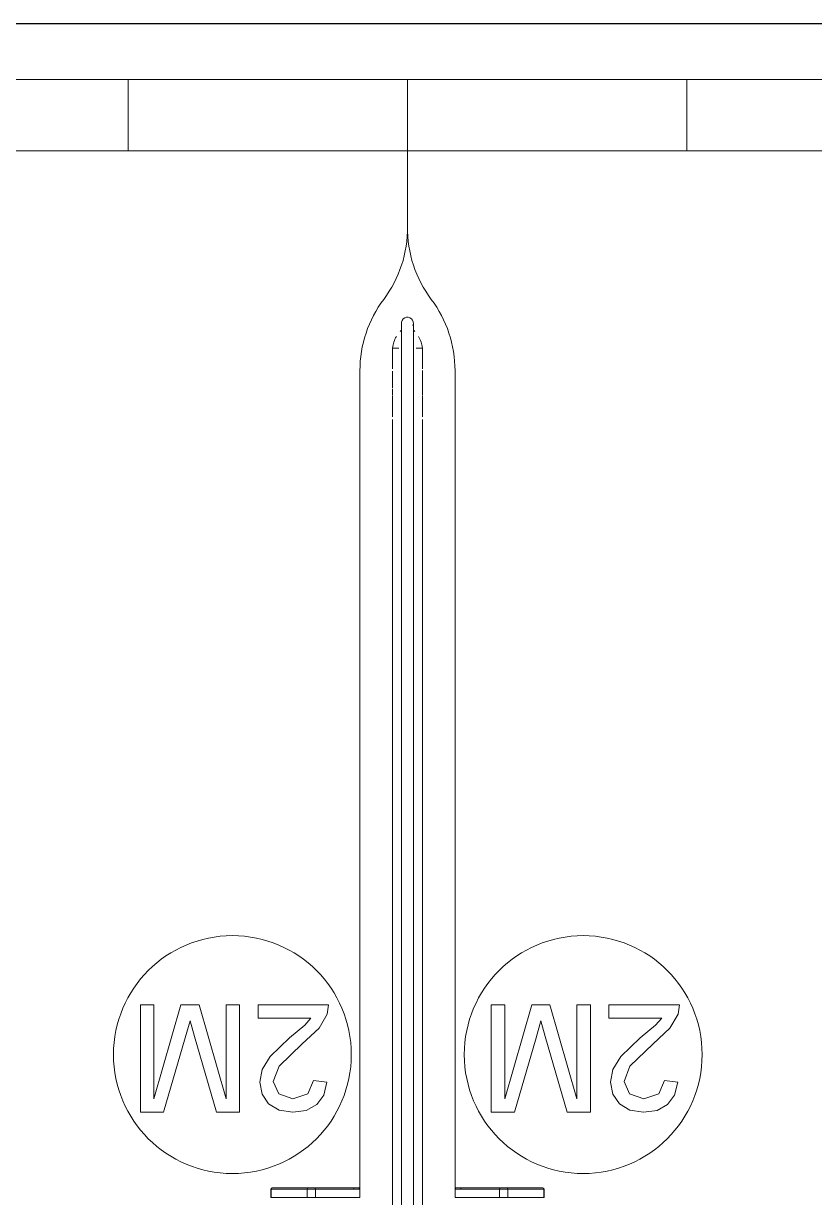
# Model space of a CAD drawing. Header units: millimetres. Extents: x 155927 to 326028, y -36033 to 97293.
# Drawn here: x 218004 to 218669, y 19969 to 20957 of the extents above; entities that cross this region are included whole.
import ezdxf

# ---------------------------------------------------------------- set-up
doc = ezdxf.new("R2010")
doc.units = ezdxf.units.MM
doc.header["$MEASUREMENT"] = 0
doc.layers.add('I-FURN', color=8, linetype='CONTINUOUS', lineweight=9)
doc.layers.add('I-WALL', color=7, linetype='CONTINUOUS', lineweight=9)

msp = doc.modelspace()

# ---------------------------------------------------------------- linework, layer by layer
at = {"layer": 'I-FURN'}
for p, q in [((218326.52, 20909.61), (217526.52, 20909.61)), ((217526.52, 20909.61), (218326.52, 20909.61)), ((219086.52, 20909.61), (217566.52, 20909.61)), ((217961.16, 20909.61), (218091.52, 20909.61)), ((218091.52, 20909.61), (218561.52, 20909.61)), ((218091.52, 20909.61), (218091.52, 20849.61)), ((218091.52, 20909.61), (218091.52, 20849.61)), ((218326.52, 20909.61), (218326.52, 20785.72)), ((219126.52, 20909.61), (218326.52, 20909.61)), ((218326.52, 20909.61), (219126.52, 20909.61)), ((218326.52, 20785.72), (218326.52, 20909.61)), ((218326.52, 20785.72), (218326.52, 20909.61)), ((218326.52, 20909.61), (218326.52, 20785.72)), ((218561.52, 20909.61), (218691.52, 20909.61)), ((218561.52, 20909.61), (218561.52, 20849.61)), ((218561.52, 20909.61), (218561.52, 20849.61)), ((217566.52, 20849.61), (219086.52, 20849.61)), ((218091.52, 20849.61), (217961.16, 20849.61)), ((218561.52, 20849.61), (218091.52, 20849.61)), ((218691.52, 20849.61), (218561.52, 20849.61)), ((218321.52, 20704.61), (218321.52, 20704.55)), ((218321.52, 20704.55), (218321.52, 20704.36)), ((218321.52, 20704.36), (218321.52, 20704.03)), ((218321.52, 20704.03), (218321.52, 20703.58)), ((218321.52, 20703.58), (218321.52, 20703)), ((218321.52, 20703), (218321.52, 20702.3)), ((218321.52, 20702.3), (218321.52, 20701.46)), ((218331.52, 20704.51), (218331.52, 20704.61)), ((218331.52, 20704.61), (218331.52, 20704.61)), ((218331.52, 20704.28), (218331.52, 20704.51)), ((218331.52, 20703.92), (218331.52, 20704.28)), ((218331.52, 20703.44), (218331.52, 20703.92)), ((218331.52, 20702.82), (218331.52, 20703.44)), ((218331.52, 20702.08), (218331.52, 20702.82)), ((218331.52, 20701.22), (218331.52, 20702.08)), ((218321.52, 20701.46), (218321.52, 20700.51)), ((218321.52, 20700.51), (218321.52, 20699.43)), ((218321.52, 20699.43), (218321.52, 20698.23)), ((218321.52, 20698.23), (218321.52, 20696.91)), ((218321.52, 20696.91), (218321.52, 20695.47)), ((218321.52, 20695.47), (218321.52, 20693.92)), ((218321.52, 20693.92), (218321.52, 20692.26)), ((218321.52, 20692.26), (218321.52, 20690.48)), ((218331.52, 20700.23), (218331.52, 20701.22)), ((218331.52, 20699.12), (218331.52, 20700.23)), ((218331.52, 20697.88), (218331.52, 20699.12)), ((218331.52, 20696.53), (218331.52, 20697.88)), ((218331.52, 20695.06), (218331.52, 20696.53)), ((218331.52, 20693.48), (218331.52, 20695.06)), ((218331.52, 20691.79), (218331.52, 20693.48)), ((218319.2, 20683.7), (218314.02, 20683.7)), ((218314.02, 20666.13), (218314.02, 20683.7)), ((218321.52, 20690.48), (218321.52, 20688.6)), ((218321.52, 20688.6), (218321.52, 20686.62)), ((218321.52, 20686.62), (218321.52, 20684.53)), ((218321.52, 20684.53), (218321.52, 20682.35)), ((218321.52, 20682.35), (218321.52, 20680.07)), ((218331.52, 20689.98), (218331.52, 20691.79)), ((218331.52, 20688.08), (218331.52, 20689.98)), ((218331.52, 20686.06), (218331.52, 20688.08)), ((218331.52, 20683.95), (218331.52, 20686.06)), ((218331.52, 20681.75), (218331.52, 20683.95)), ((218339.02, 20683.7), (218333.78, 20683.7)), ((218339.02, 20683.7), (218339.02, 20666.13)), ((218313.99, 20678.07), (218313.99, 20679.14)), ((218321.52, 20680.07), (218321.52, 20677.71)), ((218321.52, 20677.71), (218321.52, 20675.26)), ((218321.52, 20675.26), (218321.52, 20672.72)), ((218321.52, 20672.72), (218321.52, 20670.11)), ((218331.52, 20679.44), (218331.52, 20681.75)), ((218331.52, 20677.05), (218331.52, 20679.44)), ((218331.52, 20674.58), (218331.52, 20677.05)), ((218331.52, 20672.02), (218331.52, 20674.58)), ((218339.05, 20679.14), (218339.05, 20678.07)), ((218286.52, 19976.44), (218286.52, 20664.61)), ((218286.52, 20664.61), (218286.52, 19976.44)), ((218314.02, 20649.98), (218314.02, 20664.25)), ((218321.52, 20670.11), (218321.52, 20667.42)), ((218321.52, 20667.42), (218321.52, 20664.66)), ((218321.52, 20664.66), (218321.52, 20661.84)), ((218331.52, 20669.39), (218331.52, 20672.02)), ((218331.52, 20666.68), (218331.52, 20669.39)), ((218331.52, 20663.91), (218331.52, 20666.68)), ((218331.52, 20661.07), (218331.52, 20663.91)), ((218339.02, 20664.8), (218339.02, 20648.95)), ((218366.52, 20664.61), (218366.52, 19976.44)), ((218366.52, 19976.44), (218366.52, 20664.61)), ((218321.52, 20661.84), (218321.52, 20658.95)), ((218321.52, 20658.95), (218321.52, 20656.01)), ((218321.52, 20656.01), (218321.52, 20653.02)), ((218321.52, 20653.02), (218321.52, 20649.98)), ((218331.52, 20658.17), (218331.52, 20661.07)), ((218331.52, 20655.21), (218331.52, 20658.17)), ((218331.52, 20652.21), (218331.52, 20655.21)), ((218313.99, 20644.2), (218313.99, 20649.09)), ((218314.02, 20625.74), (218314.02, 20643.46)), ((218321.52, 20649.98), (218321.52, 20646.9)), ((218321.52, 20646.9), (218321.52, 20643.78)), ((218321.52, 20643.78), (218321.52, 20640.63)), ((218331.52, 20649.16), (218331.52, 20652.21)), ((218331.52, 20646.06), (218331.52, 20649.16)), ((218331.52, 20642.94), (218331.52, 20646.06)), ((218331.52, 20639.78), (218331.52, 20642.94)), ((218339.02, 20643.46), (218339.02, 20625.74)), ((218339.05, 20649.09), (218339.05, 20644.2)), ((218321.52, 20640.63), (218321.52, 20637.46)), ((218321.52, 20637.46), (218321.52, 20634.26)), ((218321.52, 20634.26), (218321.52, 20631.04)), ((218331.52, 20636.59), (218331.52, 20639.78)), ((218331.52, 20633.39), (218331.52, 20636.59)), ((218331.52, 20630.17), (218331.52, 20633.39)), ((218313.99, 19785.52), (218313.99, 20623.7)), ((218321.52, 20631.04), (218321.52, 20627.81)), ((218321.52, 20627.81), (218321.52, 20624.58)), ((218321.52, 20624.58), (218321.52, 20623.7)), ((218321.52, 20623.7), (218321.52, 19785.52)), ((218331.52, 20626.94), (218331.52, 20630.17)), ((218331.52, 20623.7), (218331.52, 20626.94)), ((218331.52, 19785.52), (218331.52, 20623.7)), ((218339.05, 20623.7), (218339.05, 19785.52)), ((218113.33, 20131.47), (218102.03, 20131.47)), ((218102.03, 20131.47), (218102.03, 20041.06)), ((218136.04, 20131.47), (218113.33, 20052.36)), ((218113.33, 20052.36), (218113.33, 20131.47)), ((218151.36, 20131.47), (218136.04, 20131.47)), ((218174.07, 20052.36), (218151.36, 20131.47)), ((218185.37, 20131.47), (218174.07, 20131.47)), ((218174.07, 20131.47), (218174.07, 20052.36)), ((218185.37, 20041.06), (218185.37, 20131.47)), ((218260.24, 20131.47), (218200.91, 20131.47)), ((218200.91, 20131.47), (218200.91, 20120.17)), ((218259.03, 20123.68), (218260.24, 20131.47)), ((218408.33, 20131.47), (218397.03, 20131.47)), ((218397.03, 20131.47), (218397.03, 20041.06)), ((218431.04, 20131.47), (218408.33, 20052.36)), ((218408.33, 20052.36), (218408.33, 20131.47)), ((218446.36, 20131.47), (218431.04, 20131.47)), ((218469.07, 20052.36), (218446.36, 20131.47)), ((218480.37, 20131.47), (218469.07, 20131.47)), ((218469.07, 20131.47), (218469.07, 20052.36)), ((218480.37, 20041.06), (218480.37, 20131.47)), ((218555.24, 20131.47), (218495.91, 20131.47)), ((218495.91, 20131.47), (218495.91, 20120.17)), ((218554.03, 20123.68), (218555.24, 20131.47)), ((218200.91, 20120.17), (218245.3, 20120.17)), ((218245.3, 20120.17), (218240.2, 20114.42)), ((218252.17, 20111.68), (218259.03, 20123.68)), ((218495.91, 20120.17), (218540.3, 20120.17)), ((218540.3, 20120.17), (218535.2, 20114.42)), ((218547.17, 20111.68), (218554.03, 20123.68)), ((218139.66, 20103.68), (218143.7, 20118.09)), ((218143.7, 20118.09), (218147.43, 20104.78)), ((218240.2, 20114.42), (218227.2, 20103.55)), ((218238.02, 20098.58), (218252.17, 20111.68)), ((218434.66, 20103.68), (218438.7, 20118.09)), ((218438.7, 20118.09), (218442.43, 20104.78)), ((218535.2, 20114.42), (218522.2, 20103.55)), ((218533.02, 20098.58), (218547.17, 20111.68)), ((218121.47, 20041.06), (218139.66, 20103.68)), ((218147.43, 20104.78), (218165.93, 20041.06)), ((218227.2, 20103.55), (218211.01, 20088.06)), ((218416.47, 20041.06), (218434.66, 20103.68)), ((218442.43, 20104.78), (218460.93, 20041.06)), ((218522.2, 20103.55), (218506.01, 20088.06)), ((218218.5, 20079.75), (218238.02, 20098.58)), ((218513.5, 20079.75), (218533.02, 20098.58)), ((218211.01, 20088.06), (218204.33, 20076.98)), ((218213.63, 20066.95), (218218.5, 20079.75)), ((218506.01, 20088.06), (218499.33, 20076.98)), ((218508.63, 20066.95), (218513.5, 20079.75)), ((218204.33, 20076.98), (218202.33, 20066.27)), ((218499.33, 20076.98), (218497.33, 20066.27)), ((218202.33, 20066.27), (218204.19, 20056.41)), ((218218.23, 20056.59), (218213.63, 20066.95)), ((218247.53, 20067.9), (218242.77, 20056.49)), ((218258.83, 20066.49), (218247.53, 20067.9)), ((218256.09, 20055.55), (218258.83, 20066.49)), ((218497.33, 20066.27), (218499.19, 20056.41)), ((218513.23, 20056.59), (218508.63, 20066.95)), ((218542.53, 20067.9), (218537.77, 20056.49)), ((218553.83, 20066.49), (218542.53, 20067.9)), ((218551.09, 20055.55), (218553.83, 20066.49)), ((218204.19, 20056.41), (218209.77, 20048.3)), ((218230.25, 20052.36), (218218.23, 20056.59)), ((218242.77, 20056.49), (218230.25, 20052.36)), ((218250.17, 20047.57), (218256.09, 20055.55)), ((218499.19, 20056.41), (218504.77, 20048.3)), ((218525.25, 20052.36), (218513.23, 20056.59)), ((218537.77, 20056.49), (218525.25, 20052.36)), ((218545.17, 20047.57), (218551.09, 20055.55)), ((218102.03, 20041.06), (218121.47, 20041.06)), ((218165.93, 20041.06), (218185.37, 20041.06)), ((218209.77, 20048.3), (218218.56, 20042.87)), ((218218.56, 20042.87), (218230, 20041.06)), ((218230, 20041.06), (218241.37, 20042.69)), ((218241.37, 20042.69), (218250.17, 20047.57)), ((218397.03, 20041.06), (218416.47, 20041.06)), ((218460.93, 20041.06), (218480.37, 20041.06)), ((218504.77, 20048.3), (218513.56, 20042.87)), ((218513.56, 20042.87), (218525, 20041.06)), ((218525, 20041.06), (218536.37, 20042.69)), ((218536.37, 20042.69), (218545.17, 20047.57)), ((218211.68, 19976.44), (218211.68, 19969.44)), ((218211.68, 19976.44), (218211.87, 19976.44)), ((218211.68, 19976.44), (218211.68, 19969.44)), ((218211.68, 19969.44), (218211.68, 19976.44)), ((218211.87, 19976.44), (218242.15, 19976.44)), ((218211.87, 19976.44), (218211.87, 19969.44)), ((218212.02, 19977.18), (218212.05, 19977.21)), ((218242.96, 19977.44), (218212.68, 19977.44)), ((218242.96, 19977.44), (218212.68, 19977.44)), ((218242.15, 19976.44), (218249.06, 19976.44)), ((218242.15, 19976.44), (218242.15, 19969.44)), ((218242.96, 19977.44), (218281.53, 19977.44)), ((218248.5, 19977.44), (218242.96, 19977.44)), ((218285.52, 19977.44), (218248.5, 19977.44)), ((218249.06, 19976.44), (218286.52, 19976.44)), ((218249.06, 19976.44), (218249.06, 19969.44)), ((218281.53, 19977.44), (218281.53, 19976.44)), ((218281.53, 19977.44), (218285.52, 19977.44)), ((218286.52, 19976.44), (218286.52, 19969.44)), ((218286.53, 19969.44), (218286.53, 19976.44)), ((218366.51, 19976.44), (218366.51, 19969.44)), ((218366.52, 19976.44), (218403.98, 19976.44)), ((218366.52, 19976.44), (218366.52, 19969.44)), ((218367.52, 19977.44), (218367.51, 19977.44)), ((218404.54, 19977.44), (218367.52, 19977.44)), ((218367.52, 19977.44), (218371.51, 19977.44)), ((218371.51, 19976.44), (218371.51, 19977.44)), ((218371.51, 19977.44), (218410.08, 19977.44)), ((218403.98, 19976.44), (218410.9, 19976.44)), ((218403.98, 19976.44), (218403.98, 19969.44)), ((218410.08, 19977.44), (218404.54, 19977.44)), ((218440.36, 19977.44), (218410.08, 19977.44)), ((218440.36, 19977.44), (218410.08, 19977.44)), ((218410.9, 19976.44), (218441.18, 19976.44)), ((218410.9, 19976.44), (218410.9, 19969.44)), ((218440.99, 19977.22), (218441.02, 19977.19)), ((218441.18, 19976.44), (218441.36, 19976.44)), ((218441.18, 19976.44), (218441.18, 19969.44)), ((218441.36, 19969.44), (218441.36, 19976.44)), ((218441.36, 19969.44), (218441.36, 19976.44)), ((218441.36, 19969.44), (218441.36, 19976.44)), ((218211.68, 19969.44), (218211.87, 19969.44)), ((218211.87, 19969.44), (218242.15, 19969.44)), ((218242.15, 19969.44), (218249.06, 19969.44)), ((218249.06, 19969.44), (218286.52, 19969.44)), ((218366.52, 19969.44), (218403.98, 19969.44)), ((218403.98, 19969.44), (218410.9, 19969.44)), ((218410.9, 19969.44), (218441.18, 19969.44)), ((218441.18, 19969.44), (218441.36, 19969.44))]:
    msp.add_line(p, q, dxfattribs=at)
at = {"layer": 'I-FURN', "flags": 128}
for points in [[(218211.68, 19976.44), (218211.69, 19976.48), (218211.69, 19976.52), (218211.69, 19976.56), (218211.7, 19976.6), (218211.7, 19976.64), (218211.71, 19976.68), (218211.72, 19976.71), (218211.74, 19976.75), (218211.75, 19976.79), (218211.76, 19976.83), (218211.78, 19976.86), (218211.8, 19976.9), (218211.82, 19976.93)], [(218248.5, 19977.44), (218248.37, 19977.44), (218248.23, 19977.44), (218248.09, 19977.44), (218247.94, 19977.44), (218247.8, 19977.44), (218247.65, 19977.44), (218247.5, 19977.44), (218247.35, 19977.44), (218247.19, 19977.44), (218247.04, 19977.44), (218246.88, 19977.44), (218246.72, 19977.44), (218246.56, 19977.44), (218246.4, 19977.44), (218246.24, 19977.44), (218246.08, 19977.44), (218245.92, 19977.44), (218245.76, 19977.44), (218245.6, 19977.44), (218245.45, 19977.44), (218245.29, 19977.44), (218245.14, 19977.44), (218244.98, 19977.44), (218244.83, 19977.44), (218244.68, 19977.44), (218244.54, 19977.44), (218244.39, 19977.44), (218244.25, 19977.44), (218244.12, 19977.44), (218243.98, 19977.44), (218243.85, 19977.44), (218243.73, 19977.44), (218243.6, 19977.44), (218243.49, 19977.44), (218243.37, 19977.44), (218243.26, 19977.44), (218243.16, 19977.44), (218243.06, 19977.44), (218242.96, 19977.44)], [(218285.52, 19977.44), (218285.25, 19977.44), (218284.83, 19977.44), (218284.28, 19977.44), (218283.6, 19977.44), (218282.78, 19977.44), (218281.83, 19977.44), (218280.75, 19977.44), (218279.55, 19977.44), (218278.21, 19977.44), (218276.75, 19977.44), (218275.17, 19977.44), (218273.47, 19977.44), (218271.65, 19977.44), (218269.71, 19977.44), (218267.67, 19977.44), (218265.52, 19977.44), (218263.26, 19977.44), (218260.9, 19977.44), (218258.45, 19977.44), (218255.9, 19977.44), (218253.27, 19977.44), (218250.54, 19977.44), (218248.5, 19977.44)], [(218281.53, 19977.44), (218281.69, 19977.44), (218281.85, 19977.44), (218282.01, 19977.44), (218282.17, 19977.44), (218282.33, 19977.44), (218282.48, 19977.44), (218282.64, 19977.44), (218282.79, 19977.44), (218282.94, 19977.44), (218283.09, 19977.44), (218283.24, 19977.44), (218283.38, 19977.44), (218283.52, 19977.44), (218283.66, 19977.44), (218283.79, 19977.44), (218283.92, 19977.44), (218284.05, 19977.44), (218284.17, 19977.44), (218284.29, 19977.44), (218284.4, 19977.44), (218284.51, 19977.44), (218284.61, 19977.44), (218284.71, 19977.44), (218284.81, 19977.44), (218284.9, 19977.44), (218284.98, 19977.44), (218285.06, 19977.44), (218285.13, 19977.44), (218285.2, 19977.44), (218285.26, 19977.44), (218285.31, 19977.44), (218285.36, 19977.44), (218285.41, 19977.44), (218285.44, 19977.44), (218285.47, 19977.44), (218285.5, 19977.44), (218285.51, 19977.44), (218285.53, 19977.44), (218285.53, 19977.44)], [(218285.53, 19977.44), (218285.53, 19977.44), (218285.52, 19977.44)], [(218285.53, 19977.44), (218285.57, 19977.44), (218285.61, 19977.43), (218285.65, 19977.43), (218285.69, 19977.43), (218285.73, 19977.42), (218285.77, 19977.41), (218285.81, 19977.4), (218285.85, 19977.39), (218285.88, 19977.37), (218285.92, 19977.36), (218285.96, 19977.34), (218285.99, 19977.33), (218286.03, 19977.31), (218286.06, 19977.29), (218286.1, 19977.26), (218286.13, 19977.24), (218286.16, 19977.22), (218286.19, 19977.19), (218286.22, 19977.16), (218286.25, 19977.13), (218286.28, 19977.11), (218286.3, 19977.08), (218286.33, 19977.04), (218286.35, 19977.01), (218286.37, 19976.98), (218286.39, 19976.94), (218286.41, 19976.91), (218286.43, 19976.87), (218286.45, 19976.84), (218286.46, 19976.8), (218286.48, 19976.76), (218286.49, 19976.72), (218286.5, 19976.69), (218286.51, 19976.65), (218286.52, 19976.61), (218286.52, 19976.57), (218286.53, 19976.53), (218286.53, 19976.49), (218286.53, 19976.45), (218286.53, 19976.44)], [(218366.51, 19976.44), (218366.51, 19976.48), (218366.52, 19976.52), (218366.52, 19976.56), (218366.53, 19976.6), (218366.53, 19976.64), (218366.54, 19976.68), (218366.55, 19976.71), (218366.56, 19976.75), (218366.58, 19976.79), (218366.59, 19976.83), (218366.61, 19976.86), (218366.63, 19976.9), (218366.64, 19976.93), (218366.67, 19976.97), (218366.69, 19977), (218366.71, 19977.04), (218366.73, 19977.07), (218366.76, 19977.1), (218366.79, 19977.13), (218366.82, 19977.16), (218366.84, 19977.18), (218366.88, 19977.21), (218366.91, 19977.23), (218366.94, 19977.26), (218366.97, 19977.28), (218367.01, 19977.3), (218367.04, 19977.32), (218367.08, 19977.34), (218367.11, 19977.35), (218367.15, 19977.37), (218367.19, 19977.38), (218367.23, 19977.4), (218367.26, 19977.41), (218367.3, 19977.42), (218367.34, 19977.42), (218367.38, 19977.43), (218367.42, 19977.43), (218367.46, 19977.44), (218367.5, 19977.44), (218367.51, 19977.44)], [(218367.51, 19977.44), (218367.52, 19977.44), (218367.53, 19977.44), (218367.54, 19977.44), (218367.56, 19977.44), (218367.59, 19977.44), (218367.63, 19977.44), (218367.67, 19977.44), (218367.72, 19977.44), (218367.77, 19977.44), (218367.83, 19977.44), (218367.89, 19977.44), (218367.96, 19977.44), (218368.04, 19977.44), (218368.12, 19977.44), (218368.21, 19977.44), (218368.3, 19977.44), (218368.4, 19977.44), (218368.51, 19977.44), (218368.61, 19977.44), (218368.73, 19977.44), (218368.84, 19977.44), (218368.96, 19977.44), (218369.09, 19977.44), (218369.22, 19977.44), (218369.35, 19977.44), (218369.49, 19977.44), (218369.63, 19977.44), (218369.77, 19977.44), (218369.92, 19977.44), (218370.06, 19977.44), (218370.21, 19977.44), (218370.37, 19977.44), (218370.52, 19977.44), (218370.68, 19977.44), (218370.83, 19977.44), (218370.99, 19977.44), (218371.15, 19977.44), (218371.31, 19977.44), (218371.47, 19977.44), (218371.51, 19977.44)], [(218404.54, 19977.44), (218401.76, 19977.44), (218399.06, 19977.44), (218396.45, 19977.44), (218393.93, 19977.44), (218391.5, 19977.44), (218389.17, 19977.44), (218386.94, 19977.44), (218384.82, 19977.44), (218382.8, 19977.44), (218380.9, 19977.44), (218379.11, 19977.44), (218377.44, 19977.44), (218375.89, 19977.44), (218374.46, 19977.44), (218373.16, 19977.44), (218371.99, 19977.44), (218370.94, 19977.44), (218370.03, 19977.44), (218369.25, 19977.44), (218368.6, 19977.44), (218368.09, 19977.44), (218367.71, 19977.44), (218367.52, 19977.44)], [(218410.08, 19977.44), (218409.99, 19977.44), (218409.89, 19977.44), (218409.78, 19977.44), (218409.67, 19977.44), (218409.56, 19977.44), (218409.44, 19977.44), (218409.32, 19977.44), (218409.19, 19977.44), (218409.06, 19977.44), (218408.93, 19977.44), (218408.79, 19977.44), (218408.65, 19977.44), (218408.51, 19977.44), (218408.36, 19977.44), (218408.21, 19977.44), (218408.06, 19977.44), (218407.91, 19977.44), (218407.75, 19977.44), (218407.6, 19977.44), (218407.44, 19977.44), (218407.28, 19977.44), (218407.12, 19977.44), (218406.96, 19977.44), (218406.8, 19977.44), (218406.64, 19977.44), (218406.48, 19977.44), (218406.32, 19977.44), (218406.17, 19977.44), (218406.01, 19977.44), (218405.85, 19977.44), (218405.7, 19977.44), (218405.54, 19977.44), (218405.39, 19977.44), (218405.25, 19977.44), (218405.1, 19977.44), (218404.96, 19977.44), (218404.82, 19977.44), (218404.68, 19977.44), (218404.54, 19977.44)], [(218441.22, 19976.94), (218441.24, 19976.91), (218441.26, 19976.87), (218441.28, 19976.84), (218441.29, 19976.8), (218441.3, 19976.76), (218441.32, 19976.72), (218441.33, 19976.69), (218441.34, 19976.65), (218441.34, 19976.61), (218441.35, 19976.57), (218441.35, 19976.53), (218441.36, 19976.49), (218441.36, 19976.45), (218441.36, 19976.44)]]:
    msp.add_lwpolyline(points, dxfattribs=at)
at = {"layer": 'I-FURN'}
for centre, radius, start, end in [((218226.5, 20784.63), 100.03, 323.1301, 0.62561), ((218226.5, 20784.63), 100.03, 323.1301, 0.62561), ((218426.55, 20784.63), 100.03, 179.37439, 216.8699), ((218426.55, 20784.63), 100.03, 179.37439, 216.8699), ((218386.52, 20664.61), 100, 143.1301, 180), ((218386.52, 20664.61), 100, 143.1301, 180), ((218266.52, 20664.61), 100, 0, 36.8699), ((218266.52, 20664.61), 100, 0, 36.8699), ((218326.52, 20704.61), 5, 338.17478, 186.91519), ((218337.48, 20681.37), 23.6, 149.14362, 174.33362), ((218326.52, 20691.76), 8.51, 125.54054, 136.54863), ((218326.52, 20691.76), 8.51, 43.45137, 54.45946), ((218315.56, 20681.37), 23.6, 5.66638, 30.85638), ((218179.3, 20089.59), 100, 0, 180), ((218474.3, 20089.59), 100, 0, 180), ((218179.3, 20089.59), 100, 180, 0), ((218474.3, 20089.59), 100, 180, 0)]:
    msp.add_arc(centre, radius, start, end, dxfattribs=at)
for centre, major_axis, ratio, start_param, end_param in [((218212.68, 19976.44), (0, 1), 0.819152, 0, 1.570796), ((218242.96, 19976.44), (0, -1), 0.819152, 3.141593, 4.712389), ((218248.5, 19976.44), (0, -1), 0.56467, 1.570796, 3.141593), ((218285.52, 19976.44), (0, -1), 0.998113, 1.570796, 3.141593), ((218367.52, 19976.44), (0, 1), 0.998113, 0, 1.570796), ((218404.54, 19976.44), (0, 1), 0.56467, 0, 1.570796), ((218410.08, 19976.44), (0, 1), 0.819152, 4.712389, 6.283185), ((218440.36, 19976.44), (0, 1), 0.819152, 4.712389, 6.283185)]:
    msp.add_ellipse(centre, major_axis=major_axis, ratio=ratio, start_param=start_param, end_param=end_param, dxfattribs=at)
at = {"layer": 'I-WALL', "lineweight": 30}
msp.add_line((216174.83, 20956.61), (220477.89, 20956.61), dxfattribs=at)

doc.saveas('drawing.dxf')
